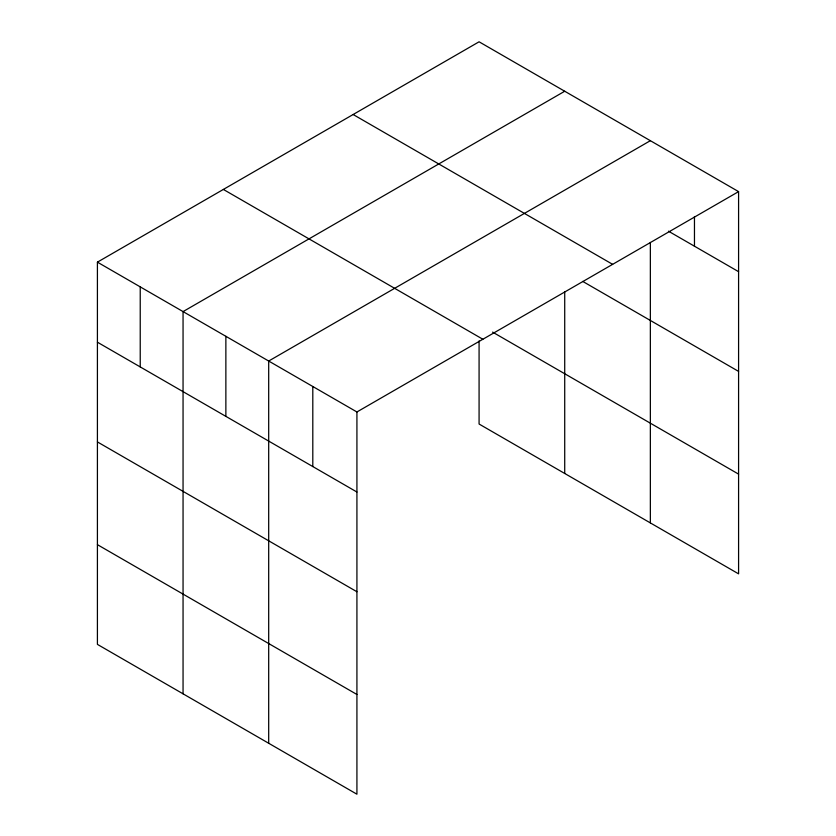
<?xml version="1.0" encoding="UTF-8"?>
<svg xmlns="http://www.w3.org/2000/svg" width="836" height="836" viewBox="0 0 836 836"><rect width="100%" height="100%" fill="white"/><g stroke="black" fill="none" stroke-linecap="round" stroke-linejoin="round"><path stroke-width="1.25" d="M650.356 242.471L650.356 522.908M97.415 262.149L356.92 411.97L356.92 794.2L97.415 644.378L97.415 262.149L479.08 41.8L738.585 191.622L738.585 573.851L479.08 424.03L479.08 340.931M564.718 91.239L183.053 311.598L183.053 693.817M650.356 140.688L268.69 361.037L268.69 743.256M356.92 411.97L738.585 191.622M668.455 231.185L738.585 271.679M353.126 114.511L612.631 264.343M582.744 281.418L738.585 371.393M492.603 332.111L738.585 474.127M223.369 189.438L482.874 339.259M97.415 342.206L356.92 492.028M97.415 441.92L356.92 591.742M97.415 544.664L356.92 694.486M694.465 216.514L694.465 246.212M564.718 291.555L564.718 473.469M312.8 386.504L312.8 466.561M225.866 336.312L225.866 416.37M140.229 286.873L140.229 366.931"/></g></svg>
